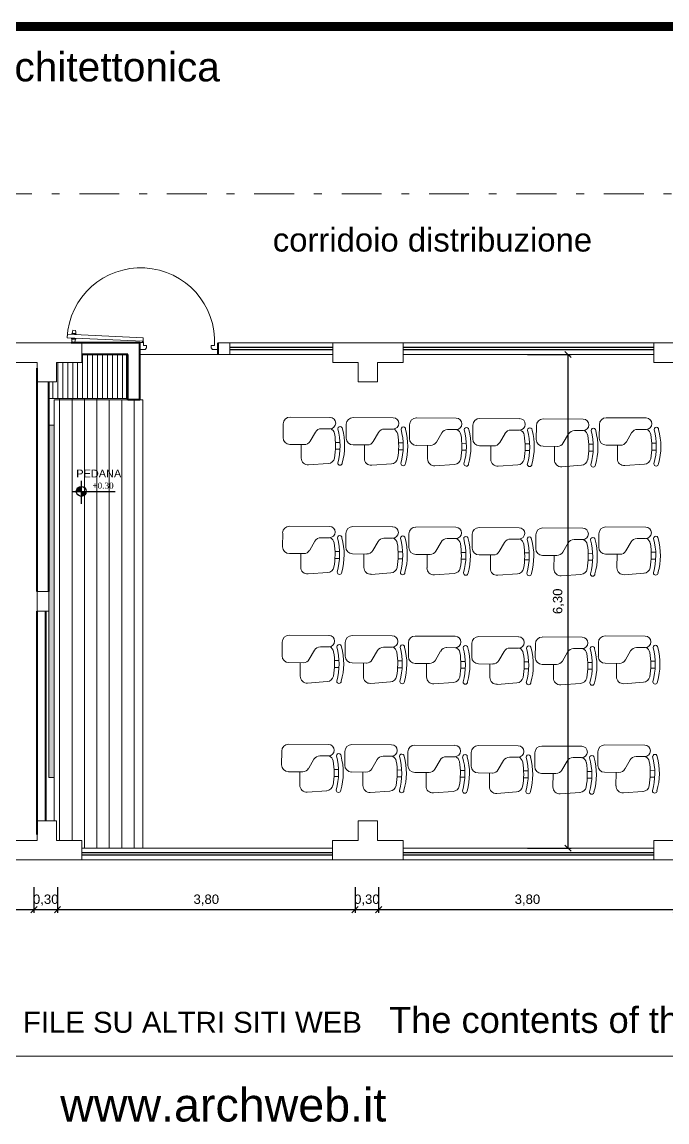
# Model space of a CAD drawing. Header units: millimetres. Extents: x 318 to 347.7, y 163.4 to 179.8.
# Drawn here: x 330.2 to 338.44, y 164.38 to 178.42 of the extents above; entities that cross this region are included whole.
import ezdxf

# ---------------------------------------------------------------- set-up
doc = ezdxf.new("R2010")
doc.units = ezdxf.units.MM
doc.linetypes.add('TRATTOPUNTO', pattern=[25.4, 12.7, -6.35, 0, -6.35])
doc.layers.add('ACCESSORI - accessories', color=169, linetype='Continuous', lineweight=9, true_color=0x313163)
for name, color, linetype, lineweight in [('ARREDI attrezzature - furniture', 175, 'Continuous', 9), ('MURATURA sezioni - section wall', 7, 'Continuous', 40), ('PAVIMENTAZIONE - flooring', 250, 'Continuous', 5), ('PILASTRI struttura - structure', 7, 'Continuous', 13), ('PORTE finestre - doors windows', 252, 'Continuous', 5), ('PROIEZIONI - projections', 145, 'Continuous', 13), ('PROIEZIONI finissime - fine lines', 251, 'Continuous', 9), ('www.archweb.it - All rights reserved', 2, 'Continuous', 5)]:
    doc.layers.add(name, color=color, linetype=linetype, lineweight=lineweight)
doc.layers.add('QUOTE - dimension', color=252, linetype='Continuous')
doc.layers.add('SCRITTE - txt', color=252, linetype='Continuous')
doc.layers.add('VETRATE sezioni - windows sections', color=171, linetype='Continuous', true_color=0x4d79ff)
doc.styles.add('A-1', font='swissl.ttf', dxfattribs={"height": 0.07})
doc.styles.add('aw', font='arial.ttf')
doc.styles.get("Standard").update_dxf_attribs({"font": 'arial.ttf'})
doc.dimstyles.new('aw', dxfattribs={"dimtxt": 0.12, "dimasz": 0.08, "dimexe": 0.04, "dimexo": 0, "dimgap": 0.05, "dimtad": 1, "dimzin": 1, "dimtxsty": 'Standard', "dimblk": 'OBLIQUE', "dimcen": 2.5, "dimadec": 0, "dimazin": 0, "dimtfac": 1, "dimtmove": 0, "dimatfit": 3, "dimfxl": 1, "dimarcsym": 0})

# ---------------------------------------------------------------- blocks, each defined once
blk = doc.blocks.new('_Oblique')
at = {"color": 0, "linetype": 'ByBlock', "lineweight": -2}
blk.add_line((-0.5, -0.5), (0.5, 0.5), dxfattribs=at)
blk = doc.blocks.new('*D22')
at = {"layer": 'DEFPOINTS', "color": 0}
for p in [(336.656, 174.173), (337.174, 174.173), (336.656, 167.873)]:
    blk.add_point(p, dxfattribs=at)
at = {"layer": 'QUOTE - dimension', "color": 0, "lineweight": -2}
for p, q in [((336.656, 174.173), (337.214, 174.173)), ((337.174, 167.873), (337.174, 174.173)), ((336.656, 167.873), (337.214, 167.873))]:
    blk.add_line(p, q, dxfattribs=at)
at = {"layer": 'QUOTE - dimension', "color": 0, "lineweight": -2, "xscale": 0.08, "yscale": 0.08, "zscale": 0.08}
for p, rotation in [((337.174, 174.173), 90), ((337.174, 167.873), 270)]:
    blk.add_blockref('_Oblique', p, dxfattribs=dict(at, rotation=rotation))
at = {"layer": 'QUOTE - dimension', "color": 0, "insert": (337.052, 171.023), "char_height": 0.12, "attachment_point": 5, "rotation": 90}
blk.add_mtext('6,30', dxfattribs=at)
blk = doc.blocks.new('*D4')
at = {"layer": 'DEFPOINTS', "color": 0}
for p in [(326.556, 167.377), (330.356, 167.377), (330.356, 167.088)]:
    blk.add_point(p, dxfattribs=at)
at = {"layer": 'QUOTE - dimension', "color": 0, "lineweight": -2}
for p, q in [((326.556, 167.377), (326.556, 167.048)), ((330.356, 167.377), (330.356, 167.048)), ((326.556, 167.088), (330.356, 167.088))]:
    blk.add_line(p, q, dxfattribs=at)
at = {"layer": 'QUOTE - dimension', "color": 0, "lineweight": -2, "xscale": 0.08, "yscale": 0.08, "zscale": 0.08, "rotation": 180}
blk.add_blockref('_Oblique', (326.556, 167.088), dxfattribs=at)
at = {"layer": 'QUOTE - dimension', "color": 0, "lineweight": -2, "xscale": 0.08, "yscale": 0.08, "zscale": 0.08}
blk.add_blockref('_Oblique', (330.356, 167.088), dxfattribs=at)
at = {"layer": 'QUOTE - dimension', "color": 0, "insert": (328.456, 167.21), "char_height": 0.12, "attachment_point": 5}
blk.add_mtext('3,80', dxfattribs=at)
blk = doc.blocks.new('*D5')
at = {"layer": 'DEFPOINTS', "color": 0}
for p in [(330.356, 167.377), (330.656, 167.377), (330.656, 167.088)]:
    blk.add_point(p, dxfattribs=at)
at = {"layer": 'QUOTE - dimension', "color": 0, "lineweight": -2}
for p, q in [((330.356, 167.377), (330.356, 167.048)), ((330.656, 167.377), (330.656, 167.048)), ((330.356, 167.088), (330.656, 167.088))]:
    blk.add_line(p, q, dxfattribs=at)
at = {"layer": 'QUOTE - dimension', "color": 0, "lineweight": -2, "xscale": 0.08, "yscale": 0.08, "zscale": 0.08, "rotation": 180}
blk.add_blockref('_Oblique', (330.356, 167.088), dxfattribs=at)
at = {"layer": 'QUOTE - dimension', "color": 0, "lineweight": -2, "xscale": 0.08, "yscale": 0.08, "zscale": 0.08}
blk.add_blockref('_Oblique', (330.656, 167.088), dxfattribs=at)
at = {"layer": 'QUOTE - dimension', "color": 0, "insert": (330.506, 167.21), "char_height": 0.12, "attachment_point": 5}
blk.add_mtext('0,30', dxfattribs=at)
blk = doc.blocks.new('*D6')
at = {"layer": 'DEFPOINTS', "color": 0}
for p in [(330.656, 167.377), (334.456, 167.377), (334.456, 167.088)]:
    blk.add_point(p, dxfattribs=at)
at = {"layer": 'QUOTE - dimension', "color": 0, "lineweight": -2}
for p, q in [((330.656, 167.377), (330.656, 167.048)), ((334.456, 167.377), (334.456, 167.048)), ((330.656, 167.088), (334.456, 167.088))]:
    blk.add_line(p, q, dxfattribs=at)
at = {"layer": 'QUOTE - dimension', "color": 0, "lineweight": -2, "xscale": 0.08, "yscale": 0.08, "zscale": 0.08, "rotation": 180}
blk.add_blockref('_Oblique', (330.656, 167.088), dxfattribs=at)
at = {"layer": 'QUOTE - dimension', "color": 0, "lineweight": -2, "xscale": 0.08, "yscale": 0.08, "zscale": 0.08}
blk.add_blockref('_Oblique', (334.456, 167.088), dxfattribs=at)
at = {"layer": 'QUOTE - dimension', "color": 0, "insert": (332.556, 167.21), "char_height": 0.12, "attachment_point": 5}
blk.add_mtext('3,80', dxfattribs=at)
blk = doc.blocks.new('*D7')
at = {"layer": 'DEFPOINTS', "color": 0}
for p in [(334.456, 167.377), (334.756, 167.377), (334.756, 167.088)]:
    blk.add_point(p, dxfattribs=at)
at = {"layer": 'QUOTE - dimension', "color": 0, "lineweight": -2}
for p, q in [((334.456, 167.377), (334.456, 167.048)), ((334.756, 167.377), (334.756, 167.048)), ((334.456, 167.088), (334.756, 167.088))]:
    blk.add_line(p, q, dxfattribs=at)
at = {"layer": 'QUOTE - dimension', "color": 0, "lineweight": -2, "xscale": 0.08, "yscale": 0.08, "zscale": 0.08, "rotation": 180}
blk.add_blockref('_Oblique', (334.456, 167.088), dxfattribs=at)
at = {"layer": 'QUOTE - dimension', "color": 0, "lineweight": -2, "xscale": 0.08, "yscale": 0.08, "zscale": 0.08}
blk.add_blockref('_Oblique', (334.756, 167.088), dxfattribs=at)
at = {"layer": 'QUOTE - dimension', "color": 0, "insert": (334.606, 167.21), "char_height": 0.12, "attachment_point": 5}
blk.add_mtext('0,30', dxfattribs=at)
blk = doc.blocks.new('*D8')
at = {"layer": 'DEFPOINTS', "color": 0}
for p in [(334.756, 167.377), (338.556, 167.377), (338.556, 167.088)]:
    blk.add_point(p, dxfattribs=at)
at = {"layer": 'QUOTE - dimension', "color": 0, "lineweight": -2}
for p, q in [((334.756, 167.377), (334.756, 167.048)), ((338.556, 167.377), (338.556, 167.048)), ((334.756, 167.088), (338.556, 167.088))]:
    blk.add_line(p, q, dxfattribs=at)
at = {"layer": 'QUOTE - dimension', "color": 0, "lineweight": -2, "xscale": 0.08, "yscale": 0.08, "zscale": 0.08, "rotation": 180}
blk.add_blockref('_Oblique', (334.756, 167.088), dxfattribs=at)
at = {"layer": 'QUOTE - dimension', "color": 0, "lineweight": -2, "xscale": 0.08, "yscale": 0.08, "zscale": 0.08}
blk.add_blockref('_Oblique', (338.556, 167.088), dxfattribs=at)
at = {"layer": 'QUOTE - dimension', "color": 0, "insert": (336.656, 167.21), "char_height": 0.12, "attachment_point": 5}
blk.add_mtext('3,80', dxfattribs=at)

msp = doc.modelspace()

# ---------------------------------------------------------------- hatches: boundary and pattern name
at = {"layer": 'ACCESSORI - accessories'}
msp.add_hatch(color=256, dxfattribs=at).paths.add_polyline_path([(330.615, 168.773), (330.545, 168.773), (330.545, 173.273), (330.615, 173.273)])
at = {"layer": 'ARREDI attrezzature - furniture'}
h = msp.add_hatch(dxfattribs=at)
h.set_pattern_fill('ANSI31', color=256, scale=0.02, angle=45, style=0)
h.set_pattern_definition([(90, (-1969.437234, -2273.271364), (0.0635, 0), [])])
h.paths.add_polyline_path([(330.969, 174.173), (330.969, 174.073), (330.643, 174.073), (330.643, 173.823), (330.545, 173.823), (330.545, 173.613), (331.536, 173.613), (331.536, 174.173)])
at = {"layer": 'PAVIMENTAZIONE - flooring'}
h = msp.add_hatch(dxfattribs=at)
h.set_pattern_fill('LINE', color=256, scale=0.05, angle=90, style=0)
h.set_pattern_definition([(90, (-1969.28723, -2326.495), (0.15875, 0), [])])
h.paths.add_polyline_path([(330.968, 167.972), (330.968, 167.873), (331.706, 167.873), (331.706, 173.593), (330.576, 173.613), (330.576, 168.222), (330.643, 168.222), (330.643, 167.972)])
at = {"layer": 'QUOTE - dimension'}
h = msp.add_hatch(color=256, dxfattribs=at)
h.paths.add_polyline_path([(331.024, 172.426, -0.414214), (330.96, 172.362), (330.96, 172.426)])
h.paths.add_polyline_path([(330.96, 172.426), (330.897, 172.426, -0.414214), (330.96, 172.489)])

# ---------------------------------------------------------------- linework, layer by layer
at = {"layer": 'ACCESSORI - accessories', "color": 2}
msp.add_lwpolyline([(330.615, 168.773), (330.545, 168.773), (330.545, 173.273), (330.615, 173.273)], close=True, dxfattribs=at)
at = {"layer": 'ARREDI attrezzature - furniture'}
for p, q in [((331.536, 173.613), (331.536, 174.173)), ((330.545, 173.613), (331.536, 173.613))]:
    msp.add_line(p, q, dxfattribs=at)
at = {"layer": 'ARREDI attrezzature - furniture', "linetype": 'ByBlock'}
for p, q in [((333.537, 173.287), (333.536, 173.112)), ((334.135, 173.371), (333.625, 173.374)), ((334.343, 173.283), (334.342, 173.108)), ((334.941, 173.367), (334.431, 173.369)), ((335.15, 173.276), (335.149, 173.102)), ((335.747, 173.361), (335.237, 173.363)), ((335.958, 173.27), (335.957, 173.096)), ((336.556, 173.354), (336.046, 173.357)), ((336.77, 173.264), (336.769, 173.089)), ((337.367, 173.348), (336.858, 173.351)), ((337.574, 173.279), (337.573, 173.104)), ((338.172, 173.363), (337.662, 173.365)), ((333.882, 173.067), (333.949, 173.182)), ((334.025, 173.226), (334.134, 173.225)), ((334.688, 173.062), (334.755, 173.178)), ((334.831, 173.222), (334.94, 173.221)), ((335.494, 173.056), (335.561, 173.172)), ((335.637, 173.215), (335.747, 173.215)), ((336.303, 173.05), (336.37, 173.166)), ((336.446, 173.209), (336.555, 173.209)), ((337.114, 173.044), (337.181, 173.16)), ((337.257, 173.203), (337.367, 173.203)), ((337.919, 173.058), (337.986, 173.174)), ((338.062, 173.218), (338.171, 173.217)), ((333.623, 173.024), (333.806, 173.023)), ((333.769, 173.024), (333.768, 172.851)), ((334.205, 173.05), (334.263, 173.05)), ((334.263, 172.963), (334.205, 172.963)), ((334.429, 173.02), (334.612, 173.019)), ((334.575, 173.019), (334.574, 172.847)), ((335.011, 173.046), (335.07, 173.045)), ((335.236, 173.014), (335.418, 173.013)), ((335.381, 173.013), (335.38, 172.841)), ((335.818, 173.04), (335.876, 173.039)), ((336.044, 173.008), (336.227, 173.007)), ((336.19, 173.007), (336.189, 172.835)), ((336.626, 173.034), (336.684, 173.033)), ((336.856, 173.002), (337.038, 173.001)), ((337.001, 173.001), (337, 172.828)), ((337.438, 173.027), (337.496, 173.027)), ((337.66, 173.016), (337.843, 173.015)), ((337.806, 173.015), (337.805, 172.843)), ((338.242, 173.042), (338.3, 173.041)), ((335.069, 172.958), (335.011, 172.958)), ((335.875, 172.952), (335.817, 172.952)), ((336.684, 172.946), (336.626, 172.946)), ((337.495, 172.94), (337.437, 172.94)), ((338.3, 172.954), (338.242, 172.954)), ((333.862, 172.764), (334.113, 172.781)), ((334.668, 172.759), (334.919, 172.777)), ((335.474, 172.753), (335.725, 172.771)), ((336.282, 172.747), (336.534, 172.765)), ((337.094, 172.741), (337.345, 172.759)), ((337.898, 172.755), (338.15, 172.773)), ((334.129, 171.979), (333.619, 171.982)), ((333.531, 171.895), (333.53, 171.721)), ((334.337, 171.891), (334.336, 171.716)), ((334.935, 171.975), (334.425, 171.978)), ((335.143, 171.885), (335.142, 171.71)), ((335.741, 171.969), (335.231, 171.972)), ((335.952, 171.879), (335.951, 171.704)), ((336.55, 171.963), (336.04, 171.966)), ((336.763, 171.873), (336.762, 171.698)), ((337.361, 171.957), (336.851, 171.959)), ((337.568, 171.887), (337.567, 171.712)), ((338.166, 171.971), (337.656, 171.974)), ((333.876, 171.675), (333.942, 171.791)), ((334.019, 171.834), (334.128, 171.834)), ((334.682, 171.671), (334.749, 171.786)), ((334.825, 171.83), (334.934, 171.829)), ((335.488, 171.665), (335.555, 171.78)), ((335.631, 171.824), (335.74, 171.823)), ((336.296, 171.659), (336.363, 171.774)), ((336.439, 171.818), (336.549, 171.817)), ((337.108, 171.652), (337.175, 171.768)), ((337.251, 171.812), (337.36, 171.811)), ((337.912, 171.667), (337.979, 171.782)), ((338.055, 171.826), (338.165, 171.825)), ((333.617, 171.633), (333.799, 171.632)), ((333.763, 171.632), (333.762, 171.46)), ((334.199, 171.659), (334.257, 171.658)), ((334.257, 171.571), (334.199, 171.571)), ((334.423, 171.628), (334.606, 171.627)), ((334.569, 171.627), (334.568, 171.455)), ((335.005, 171.654), (335.063, 171.654)), ((335.063, 171.566), (335.005, 171.567)), ((335.229, 171.622), (335.412, 171.621)), ((335.375, 171.621), (335.374, 171.449)), ((335.811, 171.648), (335.869, 171.648)), ((335.869, 171.56), (335.811, 171.561)), ((336.038, 171.616), (336.22, 171.615)), ((336.184, 171.615), (336.183, 171.443)), ((336.62, 171.642), (336.678, 171.641)), ((336.849, 171.61), (337.032, 171.609)), ((336.995, 171.609), (336.994, 171.437)), ((337.431, 171.636), (337.49, 171.635)), ((337.654, 171.624), (337.836, 171.623)), ((337.8, 171.623), (337.799, 171.451)), ((338.294, 171.562), (338.235, 171.563)), ((338.236, 171.65), (338.294, 171.65)), ((336.678, 171.554), (336.619, 171.554)), ((337.489, 171.548), (337.431, 171.548)), ((333.855, 171.372), (334.107, 171.39)), ((334.661, 171.367), (334.913, 171.385)), ((335.468, 171.361), (335.719, 171.379)), ((336.276, 171.355), (336.528, 171.373)), ((337.088, 171.349), (337.339, 171.367)), ((337.892, 171.363), (338.144, 171.381)), ((334.123, 170.588), (333.613, 170.591)), ((334.929, 170.583), (334.419, 170.586)), ((335.735, 170.577), (335.225, 170.58)), ((338.16, 170.579), (337.65, 170.582)), ((333.525, 170.504), (333.524, 170.329)), ((334.012, 170.443), (334.122, 170.442)), ((334.331, 170.499), (334.33, 170.324)), ((334.818, 170.438), (334.928, 170.438)), ((335.137, 170.493), (335.136, 170.318)), ((335.946, 170.487), (335.945, 170.312)), ((336.544, 170.571), (336.034, 170.574)), ((336.757, 170.481), (336.756, 170.306)), ((337.355, 170.565), (336.845, 170.568)), ((337.562, 170.495), (337.561, 170.32)), ((333.869, 170.284), (333.936, 170.399)), ((334.675, 170.279), (334.742, 170.395)), ((335.482, 170.273), (335.548, 170.388)), ((335.625, 170.432), (335.734, 170.431)), ((336.29, 170.267), (336.357, 170.382)), ((336.433, 170.426), (336.543, 170.425)), ((337.102, 170.261), (337.168, 170.376)), ((337.245, 170.42), (337.354, 170.419)), ((337.906, 170.275), (337.973, 170.391)), ((338.049, 170.434), (338.159, 170.434)), ((333.611, 170.241), (333.793, 170.24)), ((333.756, 170.24), (333.755, 170.068)), ((334.25, 170.179), (334.192, 170.179)), ((334.193, 170.267), (334.251, 170.267)), ((334.417, 170.236), (334.599, 170.235)), ((334.563, 170.236), (334.562, 170.063)), ((335.057, 170.175), (334.998, 170.175)), ((334.999, 170.262), (335.057, 170.262)), ((335.223, 170.23), (335.405, 170.229)), ((335.369, 170.23), (335.368, 170.057)), ((335.805, 170.256), (335.863, 170.256)), ((335.863, 170.169), (335.805, 170.169)), ((336.032, 170.224), (336.214, 170.223)), ((336.177, 170.223), (336.176, 170.051)), ((336.671, 170.162), (336.613, 170.163)), ((336.614, 170.25), (336.672, 170.25)), ((336.843, 170.218), (337.025, 170.217)), ((336.989, 170.217), (336.988, 170.045)), ((337.425, 170.244), (337.483, 170.244)), ((337.483, 170.156), (337.425, 170.157)), ((337.648, 170.232), (337.83, 170.231)), ((337.793, 170.232), (337.792, 170.059)), ((338.287, 170.171), (338.229, 170.171)), ((338.23, 170.258), (338.288, 170.258)), ((333.849, 169.98), (334.1, 169.998)), ((334.655, 169.976), (334.907, 169.994)), ((335.461, 169.97), (335.713, 169.987)), ((336.27, 169.963), (336.521, 169.981)), ((337.081, 169.957), (337.333, 169.975)), ((337.886, 169.972), (338.137, 169.99)), ((334.116, 169.196), (333.606, 169.199)), ((334.922, 169.192), (334.413, 169.194)), ((335.729, 169.185), (335.219, 169.188)), ((336.537, 169.179), (336.027, 169.182)), ((337.349, 169.173), (336.839, 169.176)), ((338.153, 169.188), (337.643, 169.19)), ((333.519, 169.112), (333.518, 168.937)), ((334.006, 169.051), (334.116, 169.05)), ((334.325, 169.108), (334.324, 168.933)), ((334.812, 169.047), (334.922, 169.046)), ((335.131, 169.101), (335.13, 168.927)), ((335.618, 169.04), (335.728, 169.04)), ((335.939, 169.095), (335.938, 168.92)), ((336.427, 169.034), (336.536, 169.034)), ((336.751, 169.089), (336.75, 168.914)), ((337.555, 169.103), (337.554, 168.929)), ((338.043, 169.042), (338.152, 169.042)), ((333.863, 168.892), (333.93, 169.007)), ((334.669, 168.887), (334.736, 169.003)), ((335.475, 168.881), (335.542, 168.997)), ((336.284, 168.875), (336.351, 168.991)), ((337.095, 168.869), (337.162, 168.985)), ((337.238, 169.028), (337.348, 169.028)), ((337.9, 168.883), (337.967, 168.999)), ((333.605, 168.849), (333.787, 168.848)), ((333.75, 168.849), (333.749, 168.676)), ((334.244, 168.787), (334.186, 168.788)), ((334.187, 168.875), (334.245, 168.875)), ((334.411, 168.845), (334.593, 168.844)), ((334.556, 168.844), (334.555, 168.672)), ((335.05, 168.783), (334.992, 168.783)), ((334.993, 168.871), (335.051, 168.87)), ((335.217, 168.839), (335.399, 168.838)), ((335.362, 168.838), (335.361, 168.666)), ((335.856, 168.777), (335.798, 168.777)), ((335.799, 168.865), (335.857, 168.864)), ((336.025, 168.833), (336.208, 168.832)), ((336.171, 168.832), (336.17, 168.659)), ((336.607, 168.858), (336.666, 168.858)), ((336.665, 168.771), (336.607, 168.771)), ((336.837, 168.826), (337.019, 168.825)), ((336.983, 168.826), (336.982, 168.653)), ((337.477, 168.765), (337.418, 168.765)), ((337.419, 168.852), (337.477, 168.852)), ((337.641, 168.841), (337.824, 168.84)), ((337.787, 168.84), (337.786, 168.668)), ((338.223, 168.867), (338.282, 168.866)), ((338.281, 168.779), (338.223, 168.779)), ((333.843, 168.589), (334.094, 168.606)), ((334.649, 168.584), (334.9, 168.602)), ((335.455, 168.578), (335.706, 168.596)), ((336.264, 168.572), (336.515, 168.59)), ((337.075, 168.566), (337.327, 168.584)), ((337.88, 168.58), (338.131, 168.598))]:
    msp.add_line(p, q, dxfattribs=at)
for centre, radius, start, end in [((333.625, 173.287), 0.0874, 89.678, 179.678), ((334.135, 173.298), 0.0728, 269.678, 89.678), ((334.265, 173.225), 0.0291, 359.678, 179.678), ((334.431, 173.282), 0.0874, 89.678, 179.678), ((334.941, 173.294), 0.0728, 269.678, 89.678), ((335.072, 173.22), 0.0291, 359.678, 179.678), ((335.237, 173.276), 0.0874, 89.678, 179.678), ((335.747, 173.288), 0.0728, 269.678, 89.678), ((335.878, 173.214), 0.0291, 359.678, 179.678), ((336.046, 173.27), 0.0874, 89.678, 179.678), ((336.556, 173.282), 0.0728, 269.678, 89.678), ((336.857, 173.264), 0.0874, 89.678, 179.678), ((337.367, 173.275), 0.0728, 269.678, 89.678), ((337.662, 173.278), 0.0874, 89.678, 179.678), ((338.172, 173.29), 0.0728, 269.678, 89.678), ((338.302, 173.216), 0.0291, 359.678, 179.678), ((333.624, 173.112), 0.0874, 179.678, 269.678), ((334.024, 173.139), 0.0874, 89.678, 149.9332), ((334.108, 173.146), 0.0874, 11.3725, 66.863), ((333.262, 173.012), 0.944, 350.1545, 9.2015), ((333.435, 173.011), 0.829, 344.4015, 14.9546), ((333.493, 173.011), 0.829, 344.4015, 14.9546), ((334.43, 173.107), 0.0874, 179.678, 269.678), ((334.83, 173.134), 0.0874, 89.678, 149.9332), ((334.914, 173.141), 0.0874, 11.3725, 66.863), ((334.068, 173.007), 0.944, 350.1545, 9.2015), ((334.241, 173.006), 0.829, 344.4015, 14.9546), ((334.299, 173.006), 0.829, 344.4015, 14.9546), ((335.236, 173.101), 0.0874, 179.678, 269.678), ((335.637, 173.128), 0.0874, 89.678, 149.9332), ((335.72, 173.135), 0.0874, 11.3725, 66.863), ((334.875, 173.001), 0.944, 350.1545, 9.2015), ((335.047, 173), 0.829, 344.4015, 14.9546), ((335.105, 173), 0.829, 344.4015, 14.9546), ((336.445, 173.122), 0.0874, 89.678, 149.9332), ((336.529, 173.129), 0.0874, 11.3725, 66.863), ((335.683, 172.995), 0.944, 350.1545, 9.2015), ((335.856, 172.994), 0.829, 344.4015, 14.9546), ((336.686, 173.208), 0.0291, 359.678, 179.678), ((335.914, 172.994), 0.829, 344.4015, 14.9546), ((337.257, 173.116), 0.0874, 89.678, 149.9332), ((337.341, 173.123), 0.0874, 11.3725, 66.863), ((336.495, 172.989), 0.944, 350.1545, 9.2015), ((336.667, 172.988), 0.829, 344.4015, 14.9546), ((337.498, 173.202), 0.0291, 359.678, 179.678), ((336.726, 172.988), 0.829, 344.4015, 14.9546), ((337.661, 173.103), 0.0874, 179.678, 269.678), ((338.061, 173.13), 0.0874, 89.678, 149.9332), ((338.145, 173.137), 0.0874, 11.3725, 66.863), ((337.299, 173.003), 0.944, 350.1545, 9.2015), ((337.472, 173.002), 0.829, 344.4015, 14.9546), ((337.53, 173.002), 0.829, 344.4015, 14.9546), ((333.806, 173.111), 0.0874, 269.678, 329.9332), ((334.612, 173.106), 0.0874, 269.678, 329.9332), ((335.418, 173.1), 0.0874, 269.678, 329.9332), ((336.045, 173.095), 0.0874, 179.678, 269.678), ((336.227, 173.094), 0.0874, 269.678, 329.9332), ((336.856, 173.089), 0.0874, 179.678, 269.678), ((337.038, 173.088), 0.0874, 269.678, 329.9332), ((337.843, 173.102), 0.0874, 269.678, 329.9332), ((333.855, 172.851), 0.0874, 179.678, 274.0767), ((334.107, 172.869), 0.0874, 274.0767, 347.9835), ((334.662, 172.846), 0.0874, 179.678, 274.0767), ((334.913, 172.864), 0.0874, 274.0767, 347.9835), ((335.468, 172.84), 0.0874, 179.678, 274.0767), ((335.719, 172.858), 0.0874, 274.0767, 347.9835), ((336.276, 172.834), 0.0874, 179.678, 274.0767), ((336.528, 172.852), 0.0874, 274.0767, 347.9835), ((337.088, 172.828), 0.0874, 179.678, 274.0767), ((337.339, 172.846), 0.0874, 274.0767, 347.9835), ((337.892, 172.842), 0.0874, 179.678, 274.0767), ((338.144, 172.86), 0.0874, 274.0767, 347.9835), ((334.263, 172.788), 0.0291, 179.678, 359.678), ((335.069, 172.783), 0.0291, 179.678, 359.678), ((335.875, 172.777), 0.0291, 179.678, 359.678), ((336.684, 172.771), 0.0291, 179.678, 359.678), ((337.495, 172.765), 0.0291, 179.678, 359.678), ((338.3, 172.779), 0.0291, 179.678, 359.678), ((333.618, 171.895), 0.0874, 89.678, 179.678), ((334.128, 171.907), 0.0728, 269.678, 89.678), ((334.259, 171.833), 0.0291, 359.678, 179.678), ((334.425, 171.89), 0.0874, 89.678, 179.678), ((334.935, 171.902), 0.0728, 269.678, 89.678), ((335.065, 171.829), 0.0291, 359.678, 179.678), ((335.231, 171.884), 0.0874, 89.678, 179.678), ((335.741, 171.896), 0.0728, 269.678, 89.678), ((335.871, 171.822), 0.0291, 359.678, 179.678), ((336.039, 171.878), 0.0874, 89.678, 179.678), ((336.549, 171.89), 0.0728, 269.678, 89.678), ((336.68, 171.816), 0.0291, 359.678, 179.678), ((336.851, 171.872), 0.0874, 89.678, 179.678), ((337.361, 171.884), 0.0728, 269.678, 89.678), ((337.492, 171.81), 0.0291, 359.678, 179.678), ((337.655, 171.886), 0.0874, 89.678, 179.678), ((338.165, 171.898), 0.0728, 269.678, 89.678), ((338.296, 171.824), 0.0291, 359.678, 179.678), ((333.618, 171.72), 0.0874, 179.678, 269.678), ((334.018, 171.747), 0.0874, 89.678, 149.9332), ((334.102, 171.754), 0.0874, 11.3725, 66.863), ((333.256, 171.62), 0.944, 350.1545, 9.2015), ((333.429, 171.619), 0.829, 344.4015, 14.9546), ((333.487, 171.619), 0.829, 344.4015, 14.9546), ((334.424, 171.716), 0.0874, 179.678, 269.678), ((334.824, 171.742), 0.0874, 89.678, 149.9332), ((334.908, 171.749), 0.0874, 11.3725, 66.863), ((334.062, 171.616), 0.944, 350.1545, 9.2015), ((334.235, 171.615), 0.829, 344.4015, 14.9546), ((334.293, 171.614), 0.829, 344.4015, 14.9546), ((335.23, 171.709), 0.0874, 179.678, 269.678), ((335.63, 171.736), 0.0874, 89.678, 149.9332), ((335.714, 171.743), 0.0874, 11.3725, 66.863), ((334.868, 171.61), 0.944, 350.1545, 9.2015), ((335.041, 171.609), 0.829, 344.4015, 14.9546), ((335.099, 171.608), 0.829, 344.4015, 14.9546), ((336.038, 171.703), 0.0874, 179.678, 269.678), ((336.439, 171.73), 0.0874, 89.678, 149.9332), ((336.523, 171.737), 0.0874, 11.3725, 66.863), ((335.677, 171.603), 0.944, 350.1545, 9.2015), ((335.85, 171.602), 0.829, 344.4015, 14.9546), ((335.908, 171.602), 0.829, 344.4015, 14.9546), ((336.85, 171.697), 0.0874, 179.678, 269.678), ((337.25, 171.724), 0.0874, 89.678, 149.9332), ((337.334, 171.731), 0.0874, 11.3725, 66.863), ((336.488, 171.597), 0.944, 350.1545, 9.2015), ((336.661, 171.596), 0.829, 344.4015, 14.9546), ((336.719, 171.596), 0.829, 344.4015, 14.9546), ((337.654, 171.712), 0.0874, 179.678, 269.678), ((338.055, 171.738), 0.0874, 89.678, 149.9332), ((338.139, 171.745), 0.0874, 11.3725, 66.863), ((337.293, 171.612), 0.944, 350.1545, 9.2015), ((337.466, 171.611), 0.829, 344.4015, 14.9546), ((337.524, 171.61), 0.829, 344.4015, 14.9546), ((333.8, 171.719), 0.0874, 269.678, 329.9332), ((334.606, 171.715), 0.0874, 269.678, 329.9332), ((335.412, 171.708), 0.0874, 269.678, 329.9332), ((336.221, 171.702), 0.0874, 269.678, 329.9332), ((337.032, 171.696), 0.0874, 269.678, 329.9332), ((337.837, 171.711), 0.0874, 269.678, 329.9332), ((333.849, 171.459), 0.0874, 179.678, 274.0767), ((334.1, 171.477), 0.0874, 274.0767, 347.9835), ((334.655, 171.455), 0.0874, 179.678, 274.0767), ((334.907, 171.472), 0.0874, 274.0767, 347.9835), ((335.461, 171.448), 0.0874, 179.678, 274.0767), ((335.713, 171.466), 0.0874, 274.0767, 347.9835), ((336.27, 171.442), 0.0874, 179.678, 274.0767), ((336.521, 171.46), 0.0874, 274.0767, 347.9835), ((337.081, 171.436), 0.0874, 179.678, 274.0767), ((337.333, 171.454), 0.0874, 274.0767, 347.9835), ((337.886, 171.45), 0.0874, 179.678, 274.0767), ((338.137, 171.468), 0.0874, 274.0767, 347.9835), ((334.257, 171.396), 0.0291, 179.678, 359.678), ((335.063, 171.391), 0.0291, 179.678, 359.678), ((335.869, 171.385), 0.0291, 179.678, 359.678), ((336.678, 171.379), 0.0291, 179.678, 359.678), ((337.489, 171.373), 0.0291, 179.678, 359.678), ((338.294, 171.387), 0.0291, 179.678, 359.678), ((333.612, 170.503), 0.0874, 89.678, 179.678), ((334.122, 170.515), 0.0728, 269.678, 89.678), ((334.418, 170.499), 0.0874, 89.678, 179.678), ((334.928, 170.51), 0.0728, 269.678, 89.678), ((335.224, 170.493), 0.0874, 89.678, 179.678), ((335.734, 170.504), 0.0728, 269.678, 89.678), ((337.649, 170.495), 0.0874, 89.678, 179.678), ((338.159, 170.506), 0.0728, 269.678, 89.678), ((334.012, 170.355), 0.0874, 89.678, 149.9332), ((334.096, 170.362), 0.0874, 11.3725, 66.863), ((333.422, 170.228), 0.829, 344.4015, 14.9546), ((334.253, 170.441), 0.0291, 359.678, 179.678), ((333.481, 170.227), 0.829, 344.4015, 14.9546), ((334.818, 170.351), 0.0874, 89.678, 149.9332), ((334.902, 170.358), 0.0874, 11.3725, 66.863), ((334.229, 170.223), 0.829, 344.4015, 14.9546), ((335.059, 170.437), 0.0291, 359.678, 179.678), ((334.287, 170.223), 0.829, 344.4015, 14.9546), ((335.865, 170.431), 0.0291, 359.678, 179.678), ((336.033, 170.487), 0.0874, 89.678, 179.678), ((336.543, 170.498), 0.0728, 269.678, 89.678), ((336.674, 170.425), 0.0291, 359.678, 179.678), ((336.845, 170.48), 0.0874, 89.678, 179.678), ((337.355, 170.492), 0.0728, 269.678, 89.678), ((337.485, 170.419), 0.0291, 359.678, 179.678), ((338.29, 170.433), 0.0291, 359.678, 179.678), ((333.611, 170.328), 0.0874, 179.678, 269.678), ((333.25, 170.228), 0.944, 350.1545, 9.2015), ((334.417, 170.324), 0.0874, 179.678, 269.678), ((334.056, 170.224), 0.944, 350.1545, 9.2015), ((335.223, 170.318), 0.0874, 179.678, 269.678), ((335.624, 170.345), 0.0874, 89.678, 149.9332), ((335.708, 170.352), 0.0874, 11.3725, 66.863), ((334.862, 170.218), 0.944, 350.1545, 9.2015), ((335.035, 170.217), 0.829, 344.4015, 14.9546), ((335.093, 170.217), 0.829, 344.4015, 14.9546), ((336.032, 170.312), 0.0874, 179.678, 269.678), ((336.433, 170.339), 0.0874, 89.678, 149.9332), ((336.517, 170.345), 0.0874, 11.3725, 66.863), ((335.671, 170.212), 0.944, 350.1545, 9.2015), ((335.843, 170.211), 0.829, 344.4015, 14.9546), ((335.902, 170.21), 0.829, 344.4015, 14.9546), ((336.844, 170.306), 0.0874, 179.678, 269.678), ((337.244, 170.332), 0.0874, 89.678, 149.9332), ((337.328, 170.339), 0.0874, 11.3725, 66.863), ((336.482, 170.206), 0.944, 350.1545, 9.2015), ((336.655, 170.205), 0.829, 344.4015, 14.9546), ((336.713, 170.204), 0.829, 344.4015, 14.9546), ((337.648, 170.32), 0.0874, 179.678, 269.678), ((338.049, 170.347), 0.0874, 89.678, 149.9332), ((338.133, 170.354), 0.0874, 11.3725, 66.863), ((337.287, 170.22), 0.944, 350.1545, 9.2015), ((337.459, 170.219), 0.829, 344.4015, 14.9546), ((337.518, 170.219), 0.829, 344.4015, 14.9546), ((333.794, 170.327), 0.0874, 269.678, 329.9332), ((334.6, 170.323), 0.0874, 269.678, 329.9332), ((335.406, 170.317), 0.0874, 269.678, 329.9332), ((336.215, 170.311), 0.0874, 269.678, 329.9332), ((337.026, 170.305), 0.0874, 269.678, 329.9332), ((337.831, 170.319), 0.0874, 269.678, 329.9332), ((333.843, 170.067), 0.0874, 179.678, 274.0767), ((334.094, 170.085), 0.0874, 274.0767, 347.9835), ((334.649, 170.063), 0.0874, 179.678, 274.0767), ((334.9, 170.081), 0.0874, 274.0767, 347.9835), ((335.455, 170.057), 0.0874, 179.678, 274.0767), ((335.706, 170.075), 0.0874, 274.0767, 347.9835), ((336.264, 170.051), 0.0874, 179.678, 274.0767), ((336.515, 170.069), 0.0874, 274.0767, 347.9835), ((337.075, 170.045), 0.0874, 179.678, 274.0767), ((337.327, 170.062), 0.0874, 274.0767, 347.9835), ((337.88, 170.059), 0.0874, 179.678, 274.0767), ((338.131, 170.077), 0.0874, 274.0767, 347.9835), ((334.25, 170.004), 0.0291, 179.678, 359.678), ((335.057, 170), 0.0291, 179.678, 359.678), ((335.863, 169.994), 0.0291, 179.678, 359.678), ((336.671, 169.988), 0.0291, 179.678, 359.678), ((337.483, 169.981), 0.0291, 179.678, 359.678), ((338.287, 169.996), 0.0291, 179.678, 359.678), ((333.606, 169.112), 0.0874, 89.678, 179.678), ((334.116, 169.123), 0.0728, 269.678, 89.678), ((334.412, 169.107), 0.0874, 89.678, 179.678), ((334.922, 169.119), 0.0728, 269.678, 89.678), ((335.218, 169.101), 0.0874, 89.678, 179.678), ((335.728, 169.113), 0.0728, 269.678, 89.678), ((336.027, 169.095), 0.0874, 89.678, 179.678), ((336.537, 169.107), 0.0728, 269.678, 89.678), ((336.838, 169.089), 0.0874, 89.678, 179.678), ((337.348, 169.1), 0.0728, 269.678, 89.678), ((337.643, 169.103), 0.0874, 89.678, 179.678), ((338.153, 169.115), 0.0728, 269.678, 89.678), ((334.006, 168.964), 0.0874, 89.678, 149.9332), ((334.09, 168.97), 0.0874, 11.3725, 66.863), ((333.416, 168.836), 0.829, 344.4015, 14.9546), ((334.247, 169.05), 0.0291, 359.678, 179.678), ((333.475, 168.835), 0.829, 344.4015, 14.9546), ((334.812, 168.959), 0.0874, 89.678, 149.9332), ((334.896, 168.966), 0.0874, 11.3725, 66.863), ((334.222, 168.831), 0.829, 344.4015, 14.9546), ((335.053, 169.045), 0.0291, 359.678, 179.678), ((334.281, 168.831), 0.829, 344.4015, 14.9546), ((335.618, 168.953), 0.0874, 89.678, 149.9332), ((335.702, 168.96), 0.0874, 11.3725, 66.863), ((335.028, 168.825), 0.829, 344.4015, 14.9546), ((335.859, 169.039), 0.0291, 359.678, 179.678), ((335.087, 168.825), 0.829, 344.4015, 14.9546), ((336.426, 168.947), 0.0874, 89.678, 149.9332), ((336.51, 168.954), 0.0874, 11.3725, 66.863), ((335.837, 168.819), 0.829, 344.4015, 14.9546), ((336.668, 169.033), 0.0291, 359.678, 179.678), ((335.895, 168.819), 0.829, 344.4015, 14.9546), ((337.479, 169.027), 0.0291, 359.678, 179.678), ((338.042, 168.955), 0.0874, 89.678, 149.9332), ((338.126, 168.962), 0.0874, 11.3725, 66.863), ((337.453, 168.827), 0.829, 344.4015, 14.9546), ((338.284, 169.041), 0.0291, 359.678, 179.678), ((337.511, 168.827), 0.829, 344.4015, 14.9546), ((333.605, 168.937), 0.0874, 179.678, 269.678), ((333.787, 168.936), 0.0874, 269.678, 329.9332), ((333.244, 168.837), 0.944, 350.1545, 9.2015), ((334.411, 168.932), 0.0874, 179.678, 269.678), ((334.05, 168.832), 0.944, 350.1545, 9.2015), ((335.217, 168.926), 0.0874, 179.678, 269.678), ((334.856, 168.826), 0.944, 350.1545, 9.2015), ((336.026, 168.92), 0.0874, 179.678, 269.678), ((335.664, 168.82), 0.944, 350.1545, 9.2015), ((336.837, 168.914), 0.0874, 179.678, 269.678), ((337.238, 168.941), 0.0874, 89.678, 149.9332), ((337.322, 168.948), 0.0874, 11.3725, 66.863), ((336.476, 168.814), 0.944, 350.1545, 9.2015), ((336.649, 168.813), 0.829, 344.4015, 14.9546), ((336.707, 168.813), 0.829, 344.4015, 14.9546), ((337.642, 168.928), 0.0874, 179.678, 269.678), ((337.28, 168.828), 0.944, 350.1545, 9.2015), ((334.594, 168.931), 0.0874, 269.678, 329.9332), ((335.4, 168.925), 0.0874, 269.678, 329.9332), ((336.208, 168.919), 0.0874, 269.678, 329.9332), ((337.02, 168.913), 0.0874, 269.678, 329.9332), ((337.824, 168.927), 0.0874, 269.678, 329.9332), ((333.837, 168.676), 0.0874, 179.678, 274.0767), ((334.088, 168.694), 0.0874, 274.0767, 347.9835), ((334.244, 168.613), 0.0291, 179.678, 359.678), ((334.643, 168.671), 0.0874, 179.678, 274.0767), ((334.894, 168.689), 0.0874, 274.0767, 347.9835), ((335.449, 168.665), 0.0874, 179.678, 274.0767), ((335.7, 168.683), 0.0874, 274.0767, 347.9835), ((336.258, 168.659), 0.0874, 179.678, 274.0767), ((336.509, 168.677), 0.0874, 274.0767, 347.9835), ((337.069, 168.653), 0.0874, 179.678, 274.0767), ((337.32, 168.671), 0.0874, 274.0767, 347.9835), ((337.874, 168.667), 0.0874, 179.678, 274.0767), ((338.125, 168.685), 0.0874, 274.0767, 347.9835), ((335.05, 168.608), 0.0291, 179.678, 359.678), ((335.856, 168.602), 0.0291, 179.678, 359.678), ((336.665, 168.596), 0.0291, 179.678, 359.678), ((337.477, 168.59), 0.0291, 179.678, 359.678), ((338.281, 168.604), 0.0291, 179.678, 359.678)]:
    msp.add_arc(centre, radius, start, end, dxfattribs=at)
at = {"layer": 'MURATURA sezioni - section wall'}
for p, q in [((331.706, 173.593), (331.706, 174.323)), ((332.706, 174.173), (332.706, 174.323)), ((331.556, 173.595), (331.556, 174.173)), ((330.395, 171.148), (330.395, 173.997)), ((330.545, 171.148), (330.545, 173.823)), ((330.395, 168.048), (330.395, 170.898)), ((330.506, 168.222), (330.506, 170.898))]:
    msp.add_line(p, q, dxfattribs=at)
for points in [[(331.706, 174.323), (330.831, 174.323)], [(331.556, 174.173), (330.969, 174.173)], [(331.706, 173.593), (331.556, 173.593)]]:
    msp.add_lwpolyline(points, dxfattribs=at)
at = {"layer": 'PILASTRI struttura - structure'}
for points in [[(330.07, 174.323), (330.969, 174.323), (330.969, 174.073), (330.643, 174.073), (330.643, 173.823), (330.395, 173.823), (330.395, 174.073), (330.07, 174.073), (330.07, 174.323)], [(332.856, 174.173), (332.706, 174.173), (332.706, 174.323), (332.856, 174.323), (332.856, 174.173)], [(334.17, 174.323), (335.069, 174.323), (335.069, 174.073), (334.743, 174.073), (334.743, 173.823), (334.495, 173.823), (334.495, 174.073), (334.17, 174.073), (334.17, 174.323)], [(338.27, 174.323), (339.169, 174.323), (339.169, 174.073), (338.843, 174.073), (338.843, 173.823), (338.595, 173.823), (338.595, 174.073), (338.27, 174.073), (338.27, 174.323)], [(330.968, 167.723), (330.069, 167.723), (330.069, 167.972), (330.395, 167.972), (330.395, 168.222), (330.643, 168.222), (330.643, 167.972), (330.968, 167.972), (330.968, 167.723)], [(335.068, 167.723), (334.169, 167.723), (334.169, 167.972), (334.495, 167.972), (334.495, 168.222), (334.743, 168.222), (334.743, 167.972), (335.068, 167.972), (335.068, 167.723)], [(339.168, 167.723), (338.269, 167.723), (338.269, 167.972), (338.595, 167.972), (338.595, 168.222), (338.843, 168.222), (338.843, 167.972), (339.168, 167.972), (339.168, 167.723)]]:
    msp.add_lwpolyline(points, dxfattribs=at)
msp.add_lwpolyline([(330.545, 170.898), (330.395, 170.898), (330.395, 171.148), (330.545, 171.148)], close=True, dxfattribs=at)
at = {"layer": 'PORTE finestre - doors windows', "color": 2}
for p, q in [((330.78, 174.387), (330.782, 174.432)), ((331.75, 174.343), (330.78, 174.387)), ((330.782, 174.432), (331.752, 174.388)), ((331.752, 174.388), (331.75, 174.343)), ((331.706, 174.323), (331.706, 174.244)), ((331.706, 174.323), (331.71, 174.323)), ((331.706, 174.244), (331.71, 174.244)), ((331.71, 174.327), (331.753, 174.327)), ((331.71, 174.327), (331.71, 174.323)), ((331.71, 174.244), (331.71, 174.239)), ((331.71, 174.239), (331.776, 174.239)), ((331.753, 174.287), (331.753, 174.327)), ((331.794, 174.287), (331.753, 174.287)), ((331.794, 174.257), (331.776, 174.239)), ((331.794, 174.287), (331.794, 174.257)), ((332.618, 174.257), (332.618, 174.287)), ((332.662, 174.287), (332.618, 174.287)), ((332.618, 174.257), (332.635, 174.239)), ((332.635, 174.239), (332.701, 174.239)), ((332.662, 174.327), (332.662, 174.287)), ((332.701, 174.239), (332.701, 174.244)), ((332.701, 174.244), (332.706, 174.244)), ((332.706, 174.323), (332.706, 174.224)), ((332.706, 174.244), (332.706, 174.323))]:
    msp.add_line(p, q, dxfattribs=at)
at = {"layer": 'PORTE finestre - doors windows'}
for p, q in [((330.837, 174.378), (330.837, 174.373)), ((330.89, 174.376), (330.837, 174.378)), ((330.837, 174.373), (330.89, 174.371)), ((330.839, 174.435), (330.84, 174.44)), ((330.892, 174.433), (330.839, 174.435)), ((330.84, 174.44), (330.893, 174.438)), ((330.841, 174.369), (330.841, 174.353)), ((330.885, 174.367), (330.841, 174.369)), ((330.845, 174.444), (330.846, 174.46)), ((330.889, 174.442), (330.845, 174.444)), ((330.846, 174.46), (330.852, 174.482)), ((330.852, 174.482), (330.885, 174.48)), ((330.884, 174.351), (330.885, 174.367)), ((330.885, 174.48), (330.889, 174.458)), ((330.889, 174.458), (330.889, 174.442)), ((330.89, 174.371), (330.89, 174.376)), ((330.893, 174.438), (330.892, 174.433)), ((330.841, 174.353), (330.845, 174.33)), ((330.845, 174.33), (330.878, 174.329)), ((330.878, 174.329), (330.884, 174.351))]:
    msp.add_line(p, q, dxfattribs=at)
at = {"layer": 'PORTE finestre - doors windows', "color": 2}
msp.add_circle((331.747, 174.333), 0.006, dxfattribs=at)
at = {"layer": 'PROIEZIONI - projections', "linetype": 'TRATTOPUNTO', "ltscale": 0.04}
msp.add_line((347.069, 176.223), (318.093, 176.223), dxfattribs=at)
at = {"layer": 'PROIEZIONI - projections'}
msp.add_line((338.269, 167.873), (335.068, 167.873), dxfattribs=at)
for points in [[(334.17, 174.323), (332.856, 174.323)], [(338.27, 174.323), (335.069, 174.323)], [(334.17, 174.173), (332.856, 174.173)], [(338.27, 174.173), (335.069, 174.173)], [(330.615, 168.222), (330.615, 173.593), (331.745, 173.593), (331.745, 167.873)], [(334.169, 167.873), (330.968, 167.873)], [(334.169, 167.723), (330.968, 167.723)], [(338.269, 167.723), (335.068, 167.723)]]:
    msp.add_lwpolyline(points, dxfattribs=at)
at = {"layer": 'PROIEZIONI finissime - fine lines'}
msp.add_line((332.706, 174.173), (331.706, 174.173), dxfattribs=at)
at = {"layer": 'PROIEZIONI finissime - fine lines', "color": 251}
msp.add_arc((331.72, 174.337), 0.943, 356.933, 176.8707, dxfattribs=at)
at = {"layer": 'QUOTE - dimension'}
msp.add_line((330.839, 172.426), (331.393, 172.426), dxfattribs=at)
msp.add_lwpolyline([(330.961, 172.268), (330.961, 172.559)], dxfattribs=at)
msp.add_circle((330.96, 172.426), 0.0635, dxfattribs=at)
at = {"layer": 'VETRATE sezioni - windows sections', "ltscale": 0.025}
for p, q in [((334.17, 174.263), (332.856, 174.263)), ((334.17, 174.233), (332.856, 174.233)), ((338.27, 174.263), (335.069, 174.263)), ((338.27, 174.233), (335.069, 174.233))]:
    msp.add_line(p, q, dxfattribs=at)
at = {"layer": 'VETRATE sezioni - windows sections'}
for p, q in [((334.169, 167.813), (330.968, 167.813)), ((334.169, 167.783), (330.968, 167.783)), ((338.269, 167.813), (335.068, 167.813)), ((338.269, 167.783), (335.068, 167.783))]:
    msp.add_line(p, q, dxfattribs=at)
at = {"layer": 'www.archweb.it - All rights reserved', "color": 253}
msp.add_line((318.082, 165.22), (347.7, 165.22), dxfattribs=at)
at = {"layer": 'www.archweb.it - All rights reserved', "color": 7, "ltscale": 0.02, "true_color": 0xffffff, "const_width": 0.115}
msp.add_lwpolyline([(318.053, 178.359), (347.648, 178.359)], dxfattribs=at)

# ---------------------------------------------------------------- texts
at = {"layer": 'QUOTE - dimension', "insert": (331.373, 172.459), "char_height": 0.07741, "width": 1.23797, "attachment_point": 9}
msp.add_mtext('{\\f@Batang|b0|i0|c0|p18;+0.30}', dxfattribs=at)
at = {"layer": 'SCRITTE - txt', "style": 'A-1'}
msp.add_text('PEDANA', height=0.1, dxfattribs=at).set_placement((330.896, 172.604))
at = {"layer": 'SCRITTE - txt', "insert": (333.405, 175.787), "char_height": 0.3, "width": 4.64077, "attachment_point": 1, "style": 'aw'}
msp.add_mtext('corridoio distribuzione', dxfattribs=at)
at = {"layer": 'www.archweb.it - All rights reserved', "color": 253}
msp.add_text('Contenitore di strumenti CAD per la progettazione architettonica', height=0.37109, dxfattribs=at).set_placement((318.035, 177.659))
at = {"layer": 'www.archweb.it - All rights reserved', "color": 1}
msp.add_text('The contents of this file cannot be published on other websites', height=0.33116, dxfattribs=at).set_placement((334.889, 165.515))
at = {"layer": 'www.archweb.it - All rights reserved', "color": 7}
msp.add_text("E' SEVERAMENTE VIETATO PUBBLICARE I CONTENUTI DI QUESTO FILE SU ALTRI SITI WEB", height=0.26798, dxfattribs=at).set_placement((318.018, 165.516))
at = {"layer": 'www.archweb.it - All rights reserved'}
msp.add_text('www.archweb.it', height=0.42569, dxfattribs=at).set_placement((330.691, 164.384))

# ---------------------------------------------------------------- dimensions: what is measured, and where the dimension line sits
at = {"layer": 'QUOTE - dimension'}
dim = msp.add_linear_dim(base=(337.174, 174.173), p1=(336.656, 167.873), p2=(336.656, 174.173), angle=270, dimstyle='aw', dxfattribs=at)
dim.commit()
dim.dimension.update_dxf_attribs({"geometry": '*D22', "text_midpoint": (337.052, 171.023)})
for base, p1, p2, picture, middle in [((330.356, 167.088), (326.556, 167.377), (330.356, 167.377), '*D4', (328.456, 167.21)), ((334.456, 167.088), (330.656, 167.377), (334.456, 167.377), '*D6', (332.556, 167.21)), ((338.556, 167.088), (334.756, 167.377), (338.556, 167.377), '*D8', (336.656, 167.21))]:
    dim = msp.add_linear_dim(base=base, p1=p1, p2=p2, dimstyle='aw', dxfattribs=at)
    dim.commit()
    dim.dimension.update_dxf_attribs({"geometry": picture, "text_midpoint": middle})
for base, p1, p2, picture, middle in [((330.656, 167.088), (330.356, 167.377), (330.656, 167.377), '*D5', (330.506, 167.088)), ((334.756, 167.088), (334.456, 167.377), (334.756, 167.377), '*D7', (334.606, 167.088))]:
    dim = msp.add_linear_dim(base=base, p1=p1, p2=p2, dimstyle='aw', dxfattribs=at)
    dim.commit()
    dim.dimension.update_dxf_attribs({"geometry": picture, "text_midpoint": middle, "dimtype": 160})

doc.saveas('drawing.dxf')
